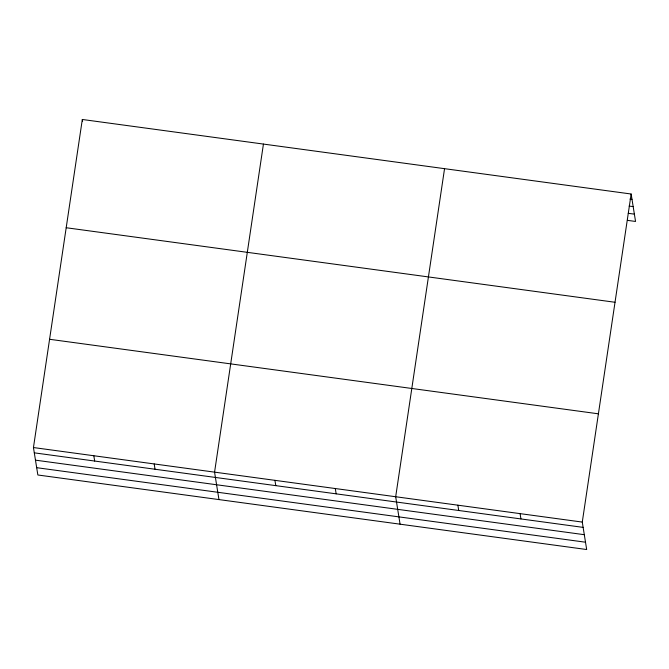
<?xml version="1.0" encoding="UTF-8"?>
<svg xmlns="http://www.w3.org/2000/svg" width="669" height="669" viewBox="0 0 669 669"><rect width="100%" height="100%" fill="white"/><g stroke="black" fill="none" stroke-linecap="round" stroke-linejoin="round"><path stroke-width="1" d="M631.151 194.01L582.281 522.079L586.68 549.525L37.849 474.99L33.45 447.544L82.32 119.475L631.151 194.01L635.55 221.456L627.397 220.344M263.435 144.069L214.565 472.147L218.964 499.584M444.551 168.663L395.68 496.741L400.07 524.187M629.964 199.036L632.004 199.312M629.094 206.06L633.175 206.612M628.258 213.311L634.379 214.147M66.198 227.736L615.028 302.271M49.581 339.283L598.412 413.818M33.45 447.544L582.281 522.079M34.303 452.846L583.125 527.381M35.465 460.155L584.296 534.69M36.678 467.681L585.509 542.216M520.081 513.633L520.925 518.935M457.88 505.187L458.725 510.489M335.303 488.546L336.156 493.839M274.934 480.342L275.787 485.644M154.196 463.943L155.041 469.245M82.32 119.475L82.605 121.24M93.819 455.748L94.672 461.05"/></g></svg>
